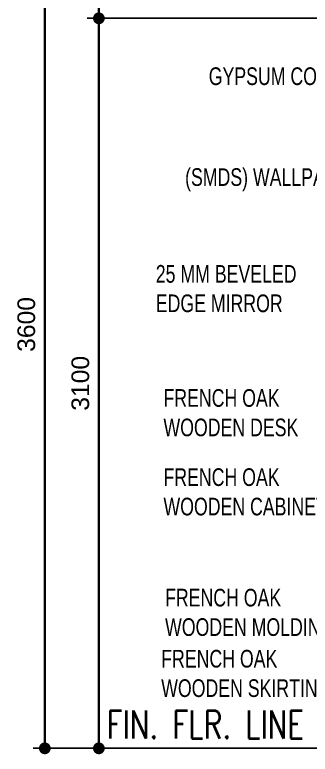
# Model space of a CAD drawing. Header units: inches. Extents: x 274057 to 444617, y 490067 to 635630.
# Drawn here: x 351577 to 352832, y 516374 to 519514 of the extents above; entities that cross this region are included whole.
import ezdxf

# ---------------------------------------------------------------- set-up
doc = ezdxf.new("R2010")
doc.units = ezdxf.units.IN
doc.header["$MEASUREMENT"] = 0
doc.layers.add('CQ plan and elev dimension', color=252, linetype='Continuous', lineweight=35)
doc.layers.add('CQ text label', color=3, linetype='Continuous')
doc.styles.add('DIM 50', font='romans.shx', dxfattribs={"width": 0.75, "height": 100})
doc.styles.add('grid_250', font='romans.shx', dxfattribs={"width": 0.75, "height": 0.75})
doc.styles.get("Standard").update_dxf_attribs({"font": 'arial.ttf'})
doc.dimstyles.new('CQ 50', dxfattribs={"dimscale": 0.5, "dimtxt": 150, "dimasz": 100, "dimexe": 100, "dimexo": 20, "dimgap": 80, "dimtad": 1, "dimdec": 0, "dimzin": 0, "dimdsep": 46, "dimtxsty": 'Standard', "dimblk": 'DOT', "dimcen": 100, "dimclrd": 250, "dimclre": 250, "dimclrt": 3, "dimadec": 0, "dimazin": 0, "dimtfac": 1, "dimtdec": 0, "dimtofl": 0, "dimtmove": 0, "dimatfit": 3, "dimfxl": 3, "dimtolj": 1, "dimtzin": 0, "dimlwd": -1, "dimarcsym": 0})

# ---------------------------------------------------------------- blocks, each defined once
blk = doc.blocks.new('_Dot')
at = {"color": 0, "linetype": 'ByBlock', "lineweight": -2}
blk.add_line((-0.5, 0), (-1, 0), dxfattribs=at)
at = {"color": 0, "linetype": 'ByBlock', "const_width": 0.5}
blk.add_lwpolyline([(-0.25, 0, 1), (0.25, 0, 1)], format="xyb", close=True, dxfattribs=at)
blk = doc.blocks.new('*D118')
at = {"layer": 'CQ plan and elev dimension', "color": 250, "lineweight": -2, "transparency": 16777216}
for p, q in [((353395.1, 519999.3), (351654.6, 519999.3)), ((353595.1, 516399.3), (351654.6, 516399.3))]:
    blk.add_line(p, q, dxfattribs=at)
at = {"layer": 'CQ plan and elev dimension', "color": 250, "transparency": 16777216}
blk.add_line((351704.6, 519949.3), (351704.6, 516449.3), dxfattribs=at)
at = {"layer": 'Defpoints', "color": 0, "transparency": 16777216}
for p in [(353405.1, 519999.3, 0), (351704.6, 516399.3), (353605.1, 516399.3, 0)]:
    blk.add_point(p, dxfattribs=at)
at = {"layer": 'CQ plan and elev dimension', "color": 250, "transparency": 16777216, "xscale": 50, "yscale": 50, "zscale": 50}
for p, rotation in [((351704.6, 519999.3), 90.00000000166753), ((351704.6, 516399.3), 270.0000000016675)]:
    blk.add_blockref('_Dot', p, dxfattribs=dict(at, rotation=rotation))
at = {"layer": 'CQ plan and elev dimension', "color": 3, "transparency": 16777216, "insert": (351626.3, 518199.3), "char_height": 75, "attachment_point": 5, "rotation": 90}
blk.add_mtext('\\A1;3600', dxfattribs=at)
blk = doc.blocks.new('*D119')
at = {"layer": 'CQ plan and elev dimension', "color": 250, "lineweight": -2, "transparency": 16777216}
for p, q in [((353962, 519499.3), (351884.1, 519499.3)), ((353285.3, 516399.3), (351884.1, 516399.3))]:
    blk.add_line(p, q, dxfattribs=at)
at = {"layer": 'CQ plan and elev dimension', "color": 250, "transparency": 16777216}
blk.add_line((351934.1, 519449.3), (351934.1, 516449.3), dxfattribs=at)
at = {"layer": 'Defpoints', "color": 0, "transparency": 16777216}
for p in [(353972, 519499.3, 0), (351934.1, 516399.3), (353295.3, 516399.3, 0)]:
    blk.add_point(p, dxfattribs=at)
at = {"layer": 'CQ plan and elev dimension', "color": 250, "transparency": 16777216, "xscale": 50, "yscale": 50, "zscale": 50}
for p, rotation in [((351934.1, 519499.3), 90.00000000166753), ((351934.1, 516399.3), 270.0000000016675)]:
    blk.add_blockref('_Dot', p, dxfattribs=dict(at, rotation=rotation))
at = {"layer": 'CQ plan and elev dimension', "color": 3, "transparency": 16777216, "insert": (351855.8, 517949.3), "char_height": 75, "attachment_point": 5, "rotation": 90}
blk.add_mtext('\\A1;3100', dxfattribs=at)
blk = doc.blocks.new('*D275')
at = {"layer": 'CQ plan and elev dimension', "color": 250, "lineweight": -2, "transparency": 16777216}
for p, q in [((353365.1, 519999.3), (351884.1, 519999.3)), ((353365.1, 519499.3), (351884.1, 519499.3))]:
    blk.add_line(p, q, dxfattribs=at)
at = {"layer": 'CQ plan and elev dimension', "color": 250, "transparency": 16777216}
blk.add_line((351934.1, 519949.3), (351934.1, 519549.3), dxfattribs=at)
at = {"layer": 'Defpoints', "color": 0, "transparency": 16777216}
for p in [(353375.1, 519999.3, 0), (351934.1, 519499.3), (353375.1, 519499.3, 0)]:
    blk.add_point(p, dxfattribs=at)
at = {"layer": 'CQ plan and elev dimension', "color": 250, "transparency": 16777216, "xscale": 50, "yscale": 50, "zscale": 50}
for p, rotation in [((351934.1, 519999.3), 90), ((351934.1, 519499.3), 270)]:
    blk.add_blockref('_Dot', p, dxfattribs=dict(at, rotation=rotation))
at = {"layer": 'CQ plan and elev dimension', "color": 3, "transparency": 16777216, "insert": (351855.8, 519749.3), "char_height": 75, "attachment_point": 5, "rotation": 90}
blk.add_mtext('\\A1;500', dxfattribs=at)

msp = doc.modelspace()

# ---------------------------------------------------------------- texts
at = {"layer": 'CQ text label', "style": 'grid_250', "width": 0.75}
msp.add_text('FIN. FLR. LINE', height=117.6, rotation=0, dxfattribs=at).set_placement((351966.6, 516441.7, 0))
at = {"layer": 'CQ text label', "ltscale": 500, "char_height": 75, "attachment_point": 1, "style": 'DIM 50'}
for s, insert, width in [('{\\fCityBlueprint|b0|i0|c2|p2;GYPSUM CORNICE}', (352400.7, 519291), 1867.392), ('{\\fCityBlueprint|b0|i0|c2|p2;(SMDS) WALLPAPER}', (352300.3, 518862.6, 0), 1867.392), ('{\\fCityBlueprint|b0|i0|c2|p2;25 MM BEVELED EDGE MIRROR}', (352175.8, 518451.6), 726.812), ('{\\fCityBlueprint|b0|i0|c2|p2;FRENCH OAK WOODEN DESK}', (352208.5, 517924.6), 726.812), ('{\\fCityBlueprint|b0|i0|c2|p2;FRENCH OAK WOODEN CABINET}', (352208.5, 517588.5), 726.812), ('{\\fCityBlueprint|b0|i0|c2|p2;FRENCH OAK WOODEN MOLDING }', (352215.3, 517076.7), 726.812), ('{\\fCityBlueprint|b0|i0|c2|p2;FRENCH OAK WOODEN SKIRTING }', (352198.9, 516817.4), 726.812)]:
    msp.add_mtext(s, dxfattribs=dict(at, insert=insert, width=width))

# ---------------------------------------------------------------- dimensions: what is measured, and where the dimension line sits
at = {"layer": 'CQ plan and elev dimension'}
for base, p1, p2, picture, middle in [((351704.6, 516399.3, 0), (353405.1, 519999.3, 0), (353605.1, 516399.3, 0), '*D118', (351626.3, 518199.3, 0)), ((351934.1, 519499.3), (353375.1, 519999.3, 0), (353375.1, 519499.3, 0), '*D275', (351855.8, 519749.3)), ((351934.1, 516399.3, 0), (353972, 519499.3, 0), (353295.3, 516399.3, 0), '*D119', (351855.8, 517949.3, 0))]:
    dim = msp.add_linear_dim(base=base, p1=p1, p2=p2, angle=90, dimstyle='CQ 50', override={"dimtmove": 1}, dxfattribs=at)
    dim.commit()
    dim.dimension.update_dxf_attribs({"geometry": picture, "text_midpoint": middle})

doc.saveas('drawing.dxf')
